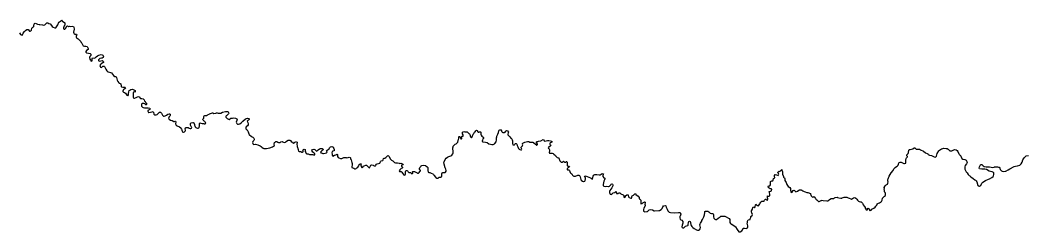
# Model space of a CAD drawing. Extents: x 496279 to 1293719, y 5653962 to 6239536.
# Drawn here: x 901077 to 1100137, y 5986309 to 6028187 of the extents above; entities that cross this region are included whole.
import ezdxf

# ---------------------------------------------------------------- set-up
doc = ezdxf.new("R2010")
doc.units = 0

# ---------------------------------------------------------------- blocks, each defined once
blk = doc.blocks.new('REGION0')
at = {"color": 7, "linetype": 'CONTINUOUS'}
blk.add_lwpolyline([(900935.373607, 6025695.095285), (901152.924511, 6025331.328032), (901252.468707, 6025265.171262), (901454.138057, 6025219.730349), (901558.868907, 6025279.588379), (901709.537524, 6025606.253052), (901937.445246, 6025955.763157), (902147.418192, 6026165.691175), (902368.951853, 6026311.002115), (902510.681942, 6026345.365244), (902636.695394, 6026315.141288), (902958.152561, 6026037.246861), (903084.751471, 6026020.120286), (903202.032542, 6026092.415829), (903294.287385, 6026191.995914), (903410.158411, 6026596.20508), (903476.323307, 6026695.76517), (903594.123869, 6026781.158093), (903697.807493, 6026841.046117), (903764.97014, 6026940.546219), (903807.271476, 6027067.110908), (903856.39215, 6027409.962344), (903936.649245, 6027534.007538), (904040.365853, 6027568.75059), (904268.60341, 6027536.387062), (904505.548611, 6027401.374062), (904858.793623, 6027312.761783), (904998.940504, 6027307.992736), (905507.067776, 6027279.218491), (905721.171904, 6027221.320069), (905937.980679, 6027226.489036), (906056.325469, 6027324.839367), (906347.676948, 6027659.762389), (906462.764617, 6027681.178106), (906563.908512, 6027651.923957), (906763.351476, 6027531.488042), (907002.597275, 6027472.619814), (907103.081501, 6027405.343268), (907429.700585, 6026910.772173), (907579.214779, 6026816.421041), (907930.348848, 6026651.66399), (908161.208593, 6026682.387845), (908562.551791, 6027281.408053), (908743.540488, 6027759.232497), (908836.389034, 6027871.749996), (909070.423441, 6028003.433661), (909305.439107, 6028187.35688), (909391.402347, 6028082.567836), (909476.293624, 6027952.803786), (909899.768749, 6027670.800182), (909945.61581, 6027541.606018), (909925.817466, 6027300.764182), (909883.03787, 6027187.256881), (909790.222307, 6027075.749181), (909707.846022, 6026874.629401), (909649.918755, 6026659.46243), (909645.169131, 6026545.425235), (909680.131639, 6026441.665985), (909806.153337, 6026386.407036), (909934.813715, 6026421.270064), (910052.168999, 6026518.740572), (910283.638939, 6026983.397649), (910425.987468, 6027029.738382), (910652.575851, 6026958.232682), (910831.371145, 6026991.076114), (911085.591452, 6026956.54302), (911354.514154, 6027011.781973), (911605.568045, 6026901.164094), (911678.544033, 6026796.954934), (911729.066506, 6026412.951728), (911632.886627, 6025804.38343), (911676.119746, 6025587.066889), (911761.505776, 6025469.260448), (911875.603939, 6025440.566186), (912231.025863, 6025427.978703), (912316.461368, 6025311.272042), (912287.139038, 6025184.127469), (912155.419441, 6025074.229446), (912125.635343, 6024935.09727), (912146.893207, 6024819.950297), (912244.293475, 6024676.538977), (912343.293443, 6024596.355012), (912557.496522, 6024513.351611), (912963.844966, 6024104.793315), (913073.680012, 6023973.919487), (913168.895124, 6023753.493568), (913267.400339, 6023661.182029), (913457.47599, 6023234.357386), (913567.912985, 6023116.570941), (913807.58757, 6023044.575339), (914085.803372, 6023010.142225), (914325.527432, 6022939.136424), (914424.477925, 6022858.932464), (914530.676541, 6022587.886668), (914539.53261, 6022485.327178), (914510.235018, 6022359.192402), (914173.143673, 6022179.53833), (914051.104733, 6021966.960841), (914060.439062, 6021851.25398), (914171.403794, 6021745.44514), (914600.642785, 6021629.678291), (914941.527232, 6021555.553115), (915040.461233, 6021450.194184), (915045.128398, 6021220.420135), (914872.039249, 6020983.887437), (914813.996539, 6020768.760458), (914855.110469, 6020474.289347), (914974.939515, 6020266.900821), (915073.939483, 6020161.54189), (915274.957409, 6020078.178561), (915316.722763, 6020191.705858), (915302.325466, 6020524.199366), (915318.388429, 6020624.819244), (915410.659763, 6020724.279354), (915867.728581, 6020696.474914), (916117.900164, 6020930.808052), (916391.654947, 6021125.169183), (916650.163109, 6021243.925434), (917087.392353, 6021370.340154), (917316.132908, 6021349.944233), (917427.114131, 6021270.120196), (917525.586363, 6021151.843849), (917557.275259, 6020947.034807), (917515.089365, 6020821.409929), (917383.122392, 6020710.492111), (917267.465757, 6020676.138981), (917165.736405, 6020666.370934), (916845.33471, 6020600.304146), (916741.08212, 6020527.348736), (916594.569424, 6020328.868428), (916590.834043, 6020213.651469), (916650.690845, 6020110.012195), (916788.883454, 6020054.173362), (917328.246098, 6020177.408717), (917527.186063, 6020042.905615), (917561.117836, 6019914.231348), (917544.84048, 6019813.621468), (917452.552654, 6019714.171356), (917090.303146, 6019534.497287), (916985.052806, 6019436.556874), (916861.917163, 6019198.024576), (916906.618049, 6018992.715633), (916966.549064, 6018888.956383), (917104.238674, 6018821.119949), (917207.848086, 6018856.042965), (917430.940217, 6019065.351108), (917546.67931, 6019099.814216), (917672.841188, 6019069.570264), (917771.865894, 6018990.316113), (917916.482039, 6018730.748022), (917997.283362, 6018498.78441), (918202.448962, 6018147.534653), (918412.858939, 6017975.409075), (918513.433869, 6017933.237509), (918944.363264, 6017855.433068), (919158.079836, 6017785.487056), (919559.637427, 6017211.631816), (919770.57514, 6017051.553829), (919998.771468, 6017018.080523), (920098.290926, 6016951.903757), (920145.193459, 6016847.724591), (920267.364334, 6016308.302465), (920399.20762, 6016049.284264), (920569.427204, 6015801.663783), (920668.476648, 6015722.36964), (920882.077778, 6015651.503812), (920981.613727, 6015584.197272), (921015.974286, 6015443.44542), (921023.271885, 6015302.763554), (921067.3131, 6015084.437215), (921139.728369, 6014967.120676), (921368.015401, 6014934.717156), (921774.438058, 6014921.009897), (921874.04822, 6014853.803337), (921883.38255, 6014739.066282), (921854.183909, 6014638.086476), (921529.345933, 6014419.750139), (921423.50189, 6014307.872513), (921380.747031, 6014169.250235), (921389.091856, 6014054.56317), (921487.951644, 6013949.214238), (921702.665967, 6013904.313217), (921889.129925, 6013757.372602), (922142.822496, 6013366.930683), (922343.947618, 6013284.48717), (922446.649983, 6013293.355397), (922513.33437, 6013405.882894), (922534.278891, 6013647.594556), (922584.479774, 6013989.496182), (922656.004488, 6014242.235639), (922761.320796, 6014341.105867), (922968.729274, 6014461.90171), (923302.365598, 6014527.418608), (923691.480164, 6014361.101868), (923789.952396, 6014268.770332), (923833.705005, 6014038.406401), (923729.44417, 6013965.540973), (923602.779293, 6013981.767728), (923498.056689, 6013921.819716), (923431.265106, 6013809.302217), (923415.144422, 6013707.692537), (923454.609176, 6013375.269016), (923441.226122, 6012954.693123), (923462.648904, 6012839.476164), (923574.116634, 6012746.744709), (923676.225296, 6012743.495358), (924023.343625, 6012871.639732), (924284.10291, 6013042.345594), (924490.4889, 6013112.181628), (924713.350147, 6012925.448971), (924773.314146, 6012821.729713), (924884.237648, 6012715.980861), (925023.444499, 6012686.216813), (925138.111629, 6012695.464964), (925429.933123, 6012647.394577), (925600.259904, 6012424.90907), (925693.949529, 6012167.410564), (925792.372286, 6012075.049035), (925962.641346, 6011827.518536), (926061.237266, 6011735.147009), (926078.842208, 6011504.803073), (926012.570115, 6011405.302971), (925911.953956, 6011446.574718), (925701.552225, 6011644.63511), (925589.548513, 6011699.364165), (925322.695527, 6011720.419954), (925207.005909, 6011686.056826), (925101.623634, 6011588.106414), (925058.761579, 6011448.51433), (925055.14164, 6011334.387153), (925101.417488, 6011193.035421), (925298.271247, 6010982.507522), (925398.351424, 6010928.248373), (925688.169171, 6010855.112999), (925853.391756, 6010849.324157), (926401.049749, 6010856.912639), (926730.422956, 6010795.284963), (926764.165074, 6010666.54071), (926696.895231, 6010541.045806), (926462.283613, 6010396.184776), (926357.033272, 6010297.244562), (926353.396841, 6010183.117385), (926388.177939, 6010079.488109), (926448.067725, 6009950.703864), (926548.576688, 6009909.432117), (927152.166447, 6010080.177971), (927355.996216, 6010086.846638), (927453.82527, 6009955.432918), (927517.887468, 6009583.817234), (927731.538073, 6009487.816432), (927958.645945, 6009454.37312), (928191.179603, 6009549.104176), (928626.067018, 6009981.407723), (928741.84734, 6010015.820841), (928855.863045, 6010012.141577), (929039.276029, 6009764.011199), (929217.774472, 6009400.683857), (929277.664258, 6009296.914609), (929427.318632, 6009202.563477), (929554.915292, 6009186.29673), (929773.282538, 6009255.522886), (930032.367911, 6009387.296534), (930254.536505, 6009570.629871), (930512.582898, 6009677.298539), (930626.672815, 6009647.54449), (930726.25824, 6009580.327932), (930756.322698, 6009337.436505), (930700.506375, 6009199.384113), (930502.341522, 6008988.956195), (930448.034193, 6008888.886207), (930432.358786, 6008774.229136), (930454.226844, 6008672.09956), (930540.190085, 6008567.270524), (930789.199, 6008405.562862), (931129.539219, 6008318.390295), (931455.152307, 6008141.555659), (931582.295444, 6008138.416287), (931699.114746, 6008197.774416), (931801.347097, 6008219.580055), (931845.470771, 6008002.253516), (931798.518762, 6007761.481666), (931807.754141, 6007645.824795), (931854.631937, 6007517.520454), (931939.473739, 6007386.67662), (932151.524644, 6007252.683416), (932616.344583, 6007071.169716), (932826.317529, 6006886.046737), (932861.222315, 6006783.257293), (932959.686301, 6006664.980946), (933065.274723, 6006406.992538), (933097.648025, 6006240.21589), (933157.908875, 6006123.369258), (933256.933581, 6006044.115107), (933359.124702, 6006039.855959), (933602.608881, 6006109.062119), (933695.77077, 6006207.532427), (933750.630572, 6006345.624811), (933753.788742, 6006447.764385), (933737.74227, 6006716.140715), (933780.612571, 6006854.812983), (933911.482844, 6006965.770793), (934292.986468, 6006953.013345), (934506.068108, 6006844.065132), (934719.751697, 6006773.029338), (934834.913578, 6006769.330078), (934950.759868, 6006828.698205), (935031.544699, 6006941.78559), (934983.652661, 6007045.004948), (934873.792876, 6007175.798792), (934754.969826, 6007434.347087), (934733.777929, 6007550.613836), (934791.622738, 6007764.801002), (934884.042498, 6007864.291106), (935218.058132, 6007967.8304), (935319.770992, 6007951.643638), (935443.797189, 6007845.314901), (935559.866117, 6007522.649428), (935569.65397, 6007420.97976), (935603.519776, 6007292.195515), (935710.666668, 6007072.259498), (935796.654646, 6006967.470453), (935934.270043, 6006898.634219), (936161.427391, 6006840.145916), (936276.069782, 6006849.464052), (936392.320119, 6006896.774591), (936497.199396, 6006982.727402), (936557.179886, 6007248.004352), (936552.257099, 6007490.905776), (936543.829815, 6007630.577845), (936573.655143, 6007744.645033), (936678.443715, 6007855.632838), (936818.219531, 6007838.886187), (937057.844641, 6007766.840595), (937337.157144, 6007732.327497), (937436.759061, 6007665.020957), (937538.381217, 6007648.814198), (937665.606813, 6007670.749811), (937788.239456, 6007896.27471), (937690.237239, 6008026.618644), (937578.777755, 6008119.450079), (937479.75305, 6008198.744222), (937269.78835, 6008384.867001), (937197.35659, 6008502.123552), (937214.153436, 6008615.830813), (937373.158632, 6008826.858611), (937403.470466, 6008953.913203), (937409.894002, 6009157.192551), (937478.136858, 6009282.797432), (937580.872207, 6009317.640464), (937938.405075, 6009357.132566), (938120.911013, 6009477.92841), (938431.673281, 6009620.599878), (938533.905631, 6009643.535291), (938740.745144, 6009751.313738), (939101.485657, 6009866.850633), (939202.151291, 6009825.638874), (939300.574048, 6009732.327535), (939401.693206, 6009704.123175), (939786.825015, 6009780.557889), (939890.129329, 6009828.378326), (940017.78371, 6009836.226757), (940232.003281, 6009778.288343), (940792.269216, 6009773.319337), (941103.649924, 6009954.063192), (941681.685719, 6010087.746458), (941873.006496, 6010106.952617), (942013.194607, 6010128.278352), (942114.932205, 6010112.031601), (942213.948665, 6010032.787448), (942321.112048, 6009811.761649), (942291.84744, 6009685.54689), (942223.621075, 6009560.071982), (941924.328819, 6009353.723248), (941805.885079, 6009230.217947), (941738.136975, 6009117.74044), (941746.259161, 6008976.968592), (941856.234388, 6008846.084766), (942005.87227, 6008751.703641), (942143.88347, 6008695.884803), (942268.412665, 6008602.563466), (942407.075289, 6008559.722033), (942745.988972, 6008803.573268), (943089.998605, 6008805.472888), (943307.871098, 6008836.546674), (943663.367235, 6008798.874208), (943788.93541, 6008756.692643), (943901.013334, 6008676.878604), (943972.793671, 6008546.554667), (943952.352148, 6008317.700433), (943814.670784, 6007991.465674), (943946.349152, 6007732.317499), (944057.363359, 6007626.49866), (944158.416549, 6007597.234513), (944260.08818, 6007607.112537), (944505.188551, 6007688.316298), (944831.61798, 6007945.644837), (945081.888513, 6008205.15294), (945670.116208, 6008657.242531), (946006.284015, 6008785.886805), (946323.247181, 6008762.761429), (946383.656457, 6008646.024775), (946352.866362, 6008506.862604), (946248.506575, 6008433.907194), (946145.820702, 6008399.054164), (946014.975167, 6008289.136145), (945972.75629, 6008188.526265), (946007.570372, 6008059.732022), (946131.002865, 6007940.345897), (946185.112293, 6007671.399681), (946140.774227, 6007468.590239), (946006.127344, 6007269.590035), (945784.074192, 6007111.321686), (945676.053238, 6006898.044337), (945696.197909, 6006756.852573), (945755.609434, 6006640.175906), (945993.288517, 6006491.935551), (946184.361919, 6006116.050721), (946284.178228, 6005666.750573), (946357.129479, 6005562.40144), (946852.690037, 6005150.943724), (947065.235696, 6005028.888133), (947287.181651, 6004818.160275), (947347.112666, 6004714.461012), (947340.755096, 6004510.15187), (947286.431276, 6004410.061886), (947075.254433, 6004200.17386), (947017.27769, 6003985.916707), (947060.931349, 6003754.462994), (947146.944065, 6003649.643956), (947260.003249, 6003620.939696), (947604.540618, 6003634.856913), (948046.486501, 6003531.437595), (948535.887392, 6003310.671743), (948761.016255, 6003176.108654), (948871.007973, 6003045.224828), (949106.468916, 6002845.99467), (949232.020599, 6002803.703128), (949473.286638, 6002770.73972), (949778.342761, 6002773.219224), (950458.610906, 6002928.768117), (950963.332631, 6003154.652944), (951340.375237, 6003396.884503), (951324.807027, 6003653.203244), (951373.985421, 6003972.119467), (951486.310722, 6004069.769938), (951618.252958, 6004154.602973), (951854.59621, 6004170.929708), (952023.191358, 6004050.663759), (952173.686811, 6003981.327625), (952269.841952, 6003977.368417), (952468.880868, 6004014.301031), (952638.564471, 6004116.660561), (952884.637855, 6004196.804534), (952977.577105, 6004116.730547), (953161.196236, 6004072.049482), (953332.405325, 6004014.870917), (953532.268829, 6004070.899712), (953669.900718, 6004174.449004), (953926.372149, 6004362.481402), (954063.146468, 6004421.089681), (954294.047442, 6004450.653769), (954422.171838, 6004445.464806), (954516.991148, 6004410.371824), (954699.010579, 6004155.182857), (954855.104981, 6004047.544383), (954946.601203, 6004101.91351), (954991.071204, 6003940.605769), (955135.728578, 6003872.519385), (955311.893439, 6003961.471596), (955423.707495, 6004046.174657), (955586.514039, 6004128.698154), (955754.62268, 6004192.995296), (955795.093432, 6004076.978497), (955844.68412, 6004017.830325), (955824.803317, 6003827.118464), (955801.986983, 6003732.77733), (955838.64814, 6003164.540967), (955913.660859, 6002964.890893), (955986.307013, 6002853.653139), (956014.268773, 6002751.203626), (956051.152569, 6002698.514163), (956071.033372, 6002545.26481), (956132.052842, 6002301.013656), (956243.281442, 6002201.23361), (956447.391571, 6002187.816293), (956493.824089, 6002218.020253), (956608.120154, 6002194.255006), (956750.617109, 6002075.018851), (956935.901907, 6002068.360182), (957034.341155, 6002146.624531), (957053.521059, 6002318.330193), (956963.467865, 6002468.46017), (957109.386858, 6002627.868291), (957226.610208, 6002674.199026), (957434.125883, 6002597.444375), (957448.069657, 6002450.513759), (957466.21058, 6002233.08724), (957553.402456, 6002012.851283), (957648.716518, 6001818.450159), (957761.742718, 6001763.661116), (958030.154175, 6001753.523144), (958260.791282, 6001605.722701), (958427.242502, 6001605.812683), (958708.888588, 6001627.358374), (958975.997197, 6001585.296786), (959107.914695, 6001523.709102), (959267.332185, 6001524.139016), (959358.234704, 6001539.415961), (959370.784925, 6001723.38917), (959117.892203, 6001962.481356), (958962.325537, 6002082.217411), (958731.58948, 6002421.689523), (958912.050441, 6002612.901284), (959150.141818, 6002674.249016), (959364.864387, 6002602.303404), (959599.038974, 6002345.924675), (959769.423476, 6002294.784902), (960003.235244, 6002565.910682), (960264.159447, 6002715.670732), (960484.843783, 6002789.825903), (960767.050588, 6002824.309007), (961004.671951, 6002675.168832), (960939.677969, 6002487.286405), (960736.714017, 6002354.193021), (960519.344522, 6002165.63073), (960463.54469, 6002052.523349), (960510.900746, 6001936.226606), (960688.788995, 6001922.979256), (960909.019808, 6001813.611127), (961036.501026, 6001815.360777), (961377.542144, 6001866.440562), (961642.77894, 6001951.793493), (961768.470803, 6002081.037647), (961681.740696, 6002313.341191), (961788.112476, 6002436.35659), (962170.457179, 6002734.466973), (962268.055349, 6002960.161839), (962465.840892, 6003112.541366), (962697.830321, 6003167.100455), (962894.519163, 6003121.96948), (963005.187043, 6003009.102052), (963106.545331, 6002814.321004), (963186.761197, 6002570.309802), (963175.835414, 6002449.393983), (963139.96586, 6002335.586742), (962919.57013, 6002267.380382), (962750.95849, 6002191.095637), (962677.083702, 6001933.30719), (962749.804068, 6001650.493747), (962807.698352, 6001475.608721), (962891.097125, 6001307.712297), (963241.884868, 6001472.799283), (963482.425269, 6001566.200605), (963728.976913, 6001684.446957), (963849.053336, 6001628.308184), (963829.832203, 6001451.583526), (963839.521105, 6001202.513335), (963941.341162, 6001020.709692), (964098.218922, 6000932.097413), (964401.279544, 6000838.296172), (964580.239755, 6000824.898851), (964681.2847, 6000795.704689), (964850.490043, 6000885.05682), (965079.090418, 6001004.003033), (965194.310021, 6001025.278779), (965322.170549, 6001014.02103), (965512.683231, 6000988.196194), (965684.692171, 6000975.038826), (965911.420733, 6001049.953844), (966156.68602, 6001111.071622), (966314.611007, 6001047.42435), (966380.957312, 6000956.352562), (966401.58849, 6000822.169397), (966483.841087, 6000627.228381), (966500.761621, 6000576.318562), (966666.487204, 6000022.889237), (966704.195588, 5999842.795253), (966736.222564, 5999670.019805), (966729.724815, 5999510.771651), (966674.832029, 5999226.128574), (966639.795309, 5999132.327333), (966685.92273, 5999010.041788), (966863.885191, 5998971.699455), (967034.591283, 5998926.508493), (967227.907562, 5998798.124167), (967400.163878, 5998792.045383), (967537.820505, 5998869.669859), (967642.353454, 5998948.62407), (967841.161486, 5999125.9886), (968017.425296, 5999387.536296), (968134.764089, 5999631.397528), (968287.848747, 5999790.615688), (968491.093059, 5999758.122186), (968443.877182, 5999511.391527), (968595.147748, 5999119.93981), (968630.093763, 5999017.28034), (968730.676939, 5998975.018792), (968862.610929, 5999110.961606), (968970.236082, 5999286.066588), (969088.069627, 5999371.519499), (969449.38735, 5999525.108784), (969551.091965, 5999508.852035), (969650.149654, 5999429.587886), (969795.474944, 5999207.942211), (969993.89542, 5999035.236749), (970133.1435, 5999005.482699), (970251.496535, 5999128.988001), (970404.003982, 5999493.795046), (970520.270811, 5999541.235559), (970849.775951, 5999479.517901), (970949.790162, 5999450.293746), (971087.925049, 5999369.339935), (971214.169386, 5999340.045793), (971329.916725, 5999374.468909), (971435.25777, 5999472.379329), (971568.807952, 5999672.579293), (971674.132505, 5999770.489712), (972213.849721, 5999893.755062), (972293.711015, 6000005.732668), (972340.291959, 6000258.612097), (972458.174979, 6000344.025016), (972778.312807, 6000423.099203), (972859.806783, 6000548.234178), (972931.752037, 6000813.00123), (973074.743745, 6000897.384355), (973176.918374, 6000894.204991), (973398.031496, 6001027.498335), (973739.724039, 6001360.541732), (973855.512607, 6001394.824876), (973967.038058, 6001302.023435), (974316.605411, 6000703.883052), (974526.57011, 6000492.565311), (974738.719966, 6000358.432135), (975072.183126, 6000053.853045), (975312.525627, 5999995.804654), (975668.112468, 5999984.166981), (976008.493917, 5999870.869638), (976110.124319, 5999854.652881), (976326.553784, 5999872.729267), (976555.451011, 5999852.363339), (976754.019912, 5999680.587691), (976813.439683, 5999563.841038), (976698.129375, 5999541.495507), (976596.490728, 5999557.73226), (976503.650428, 5999446.154573), (976499.354327, 5999318.970008), (976670.794302, 5999096.204557), (976679.642125, 5998994.574881), (976638.371524, 5998893.005193), (976394.252412, 5998837.796233), (976156.927902, 5998602.873214), (976035.796007, 5998390.135757), (976082.121329, 5998273.889004), (976182.819947, 5998232.647252), (976412.723171, 5998238.176146), (976524.27336, 5998145.324715), (976655.992957, 5997911.251525), (976852.401439, 5997687.456279), (976900.40892, 5997584.136941), (977025.474097, 5997503.793009), (977192.832363, 5997575.098749), (977288.303097, 5997749.773817), (977258.271622, 5997993.705036), (977278.729637, 5998222.609259), (977321.5752, 5998361.291525), (977426.512197, 5998472.309324), (977541.665833, 5998468.58007), (977692.276729, 5998400.213742), (977764.659014, 5998282.857211), (977786.527073, 5998179.627855), (977922.592246, 5998073.729032), (978036.286362, 5998031.867404), (978151.97598, 5998066.200538), (978253.680595, 5998050.063765), (978524.565814, 5997786.056561), (978640.436841, 5997820.369699), (978708.737418, 5997945.964583), (978677.073261, 5998150.993581), (978756.406818, 5998250.023777), (979063.046149, 5998265.440694), (979300.115037, 5998104.182942), (979563.941788, 5998007.062364), (979663.469492, 5997939.77582), (979867.323999, 5997920.359703), (979972.211521, 5998031.347508), (980107.419123, 5998269.55987), (980225.772158, 5998367.000384), (980241.934072, 5998468.600066), (980058.034582, 5998678.868016), (980037.23024, 5998832.187355), (980121.362897, 5999046.354526), (980294.155195, 5999270.029795), (980399.479748, 5999368.960011), (980502.726341, 5999416.880428), (980836.428632, 5999482.427319), (981203.419517, 5999406.112581), (981564.654782, 5999164.450909), (981662.162247, 5999047.124372), (981709.056534, 5998917.760242), (981702.905112, 5998357.312321), (981724.723696, 5998254.072967), (981785.157709, 5998137.226334), (981896.749127, 5998044.404897), (982112.609627, 5998024.378901), (982376.914638, 5997939.285918), (982689.6889, 5997763.950982), (982812.560674, 5997631.39749), (982884.505928, 5997502.103347), (983278.914346, 5997093.635032), (983490.536466, 5996946.464464), (983732.635338, 5996951.573442), (983954.721473, 5997109.841791), (984273.91927, 5997137.846191), (984376.629881, 5997172.719217), (984449.210068, 5997424.598846), (984459.888475, 5997756.21253), (984518.978411, 5997996.48448), (984648.908654, 5998081.417495), (985094.194116, 5998054.072963), (985210.914468, 5998114.430893), (985333.110081, 5998327.138355), (985336.812478, 5998467.410304), (985256.118352, 5998699.383913), (985124.893507, 5998971.699455), (984905.775887, 5999666.89043), (984867.457308, 6000025.508714), (984897.257898, 6000164.79086), (985090.92875, 6000630.327761), (985315.711286, 6000877.788274), (985590.158723, 6001085.27678), (985836.908268, 6001230.567725), (986211.336932, 6001358.632114), (986458.053494, 6001502.913261), (986617.784326, 6001727.108426), (986675.728086, 6001942.365379), (986680.53543, 6002082.587337), (986657.99121, 6002925.198831), (986678.490454, 6003154.133048), (986720.783543, 6003279.797918), (986932.661286, 6003527.828316), (987076.691974, 6003638.256233), (987296.164166, 6003732.557374), (987612.83048, 6004040.605771), (987760.283206, 6004648.404222), (987815.118271, 6004761.551595), (987800.605532, 6005093.145283), (987879.930843, 6005192.235467), (987994.061991, 6005163.481217), (988135.742604, 6004827.598387), (988233.299544, 6004709.192066), (988334.360981, 6004679.947914), (988440.303975, 6004792.035499), (988418.922422, 6004907.202468), (988358.059624, 6005011.081694), (988349.681815, 6005125.748763), (988404.038619, 6005226.888537), (988645.486067, 6005218.900134), (988701.277653, 6005357.062504), (988692.462813, 6005484.89694), (988572.163752, 6005705.522819), (988537.761964, 6005821.299666), (988529.47486, 6005935.966734), (988558.302437, 6006050.103909), (988675.550525, 6006122.569418), (988790.275375, 6006131.887554), (989031.813528, 6006098.934144), (989375.955095, 6006125.85876), (989476.488796, 6006083.597211), (989822.708324, 6005766.450634), (989935.759261, 6005711.571609), (990008.182776, 6005594.20508), (990120.557552, 6005132.127487), (990179.969077, 6005015.380834), (990305.553744, 6004946.964516), (990408.858058, 6004994.894931), (990489.304809, 6005119.969918), (990686.166814, 6005661.701582), (990765.887927, 6005773.789167), (990926.715461, 6006023.94914), (991031.47105, 6006108.882155), (991191.259603, 6006308.062322), (991322.096892, 6006392.885359), (991422.251283, 6006364.770982), (991508.214523, 6006259.901954), (991517.499378, 6006144.175097), (991629.04132, 6006051.233683), (991756.802898, 6006060.011928), (991860.214409, 6006107.912349), (992076.981955, 6006113.021327), (992161.947444, 6006008.202289), (992184.846237, 6005905.972733), (992176.94669, 6005663.521218), (992220.113842, 6005445.054908), (992367.096553, 6005262.431429), (992578.776394, 6005114.271058), (992689.172161, 6004996.424625), (992698.984751, 6004893.705167), (992669.835585, 6004792.495407), (992563.892591, 6004681.56759), (992479.792918, 6004442.165466), (992461.033554, 6004277.428411), (992457.735204, 6004175.218851), (992570.39034, 6004107.382417), (993104.269477, 6004064.331026), (993405.722153, 6003952.653359), (993779.961162, 6003710.511783), (994070.314891, 6003624.289026), (994324.362035, 6003603.843115), (994592.963147, 6003619.879908), (994849.59125, 6003688.52618), (994967.358828, 6003774.019083), (995182.435969, 6004123.339225), (995298.389455, 6004527.858329), (995284.998155, 6004885.626782), (995317.552867, 6005113.991114), (995360.810724, 6005265.650785), (995444.432136, 6005492.025514), (995538.377383, 6005604.493023), (995663.665198, 6005944.515025), (995752.605199, 6006324.029129), (995820.848056, 6006449.654007), (995950.291792, 6006521.549629), (996066.055622, 6006530.837772), (996307.321661, 6006127.628406), (996418.278147, 6006021.739582), (996530.850824, 6005953.973134), (996874.55536, 6005942.865355), (996992.413642, 6006053.293271), (997126.062775, 6006253.543225), (997243.500518, 6006325.898756), (997446.258323, 6006281.417651), (997615.661566, 6006033.677194), (997599.920192, 6005919.020123), (997499.650359, 6005603.113299), (997521.477189, 6005500.813757), (997694.030356, 6005304.143087), (997929.705692, 6005129.857941), (998125.594684, 6004869.020104), (998237.153119, 6004776.088688), (998368.955175, 6004541.945512), (998436.563099, 6004284.367023), (998419.766253, 6003775.408805), (998514.981364, 6003554.692944), (998678.18371, 6003498.834115), (998807.00076, 6003532.737335), (998912.976737, 6003669.789927), (999031.288543, 6003767.240438), (999132.556126, 6003764.161054), (999256.60706, 6003658.692146), (999362.789185, 6003387.426394), (999494.63247, 6003153.253224), (999648.310831, 6002790.795709), (999734.340039, 6002685.926681), (999883.40071, 6002579.477968), (1000098.774703, 6002546.454572), (1000213.507799, 6002555.842695), (1000306.44705, 6002667.320402), (1000162.045297, 6002914.041062), (1000168.427604, 6003092.425389), (1000391.684653, 6003301.883501), (1000433.029467, 6003402.603359), (1000450.288082, 6003530.327816), (1000416.45526, 6003658.07227), (1000420.635918, 6003785.326822), (1000500.076672, 6003885.426803), (1000875.527824, 6004064.580976), (1001376.778036, 6004200.513792), (1001517.55985, 6004208.742147), (1001631.76521, 6004179.917911), (1001857.116711, 6004070.399812), (1001958.161656, 6004041.095673), (1002327.428403, 6004042.015489), (1002441.147256, 6004025.238844), (1002567.234921, 6003969.869916), (1002963.432694, 6003625.528778), (1003161.605793, 6003465.820717), (1003276.371873, 6003450.093862), (1003343.072751, 6003562.731336), (1003347.245163, 6003663.891106), (1003192.041315, 6003988.30623), (1003208.895883, 6004102.01349), (1003313.750421, 6004187.936307), (1003442.006751, 6004209.771941), (1003557.836549, 6004269.210054), (1004031.941343, 6004329.997898), (1004510.729793, 6004557.112479), (1004611.395427, 6004514.880925), (1004718.666007, 6004294.73495), (1004831.972567, 6004265.920712), (1005332.604339, 6004363.801138), (1005587.690463, 6004368.270244), (1005966.811029, 6004292.555385), (1006208.654279, 6004271.469602), (1006230.085307, 6004156.222649), (1006188.286969, 6004042.605371), (1006058.356727, 6003957.60237), (1005851.86354, 6003887.836322), (1005797.449015, 6003787.776332), (1005794.266108, 6003685.536778), (1005867.242096, 6003581.237635), (1005967.940714, 6003539.985885), (1006001.724061, 6003411.101659), (1005972.517174, 6003310.021873), (1005854.535204, 6003199.483979), (1005713.176179, 6003178.208234), (1005609.352375, 6003118.230228), (1005513.329168, 6002904.55296), (1005572.715955, 6002787.666335), (1005672.359101, 6002720.389789), (1005740.568974, 6002475.728716), (1005749.804353, 6002360.961667), (1005712.664935, 6002017.390375), (1005734.994763, 6001902.093432), (1005847.600423, 6001860.261798), (1006166.789975, 6001862.211408), (1006282.017824, 6001884.526945), (1006483.324355, 6001801.003648), (1006606.319817, 6001694.594928), (1006917.03261, 6001442.015439), (1006988.878913, 6001312.7013), (1007247.469534, 6001036.146605), (1007601.522643, 6000960.351763), (1007585.270024, 6000859.651901), (1007759.760972, 6000368.820058), (1008083.485755, 6000115.660685), (1008184.060684, 6000074.488918), (1008286.293035, 6000096.314554), (1008508.643038, 6000280.787663), (1008609.819917, 6000251.503519), (1008794.906813, 6000067.33035), (1008897.567949, 6000076.178581), (1009106.27103, 6000222.099399), (1009206.903681, 6000206.882442), (1009251.579828, 6000000.32375), (1009233.678035, 5999465.240756), (1009382.194478, 5999320.739654), (1009533.465044, 5999290.425716), (1009636.208639, 5999299.273947), (1009721.09167, 5999169.269945), (1009511.82787, 5999035.436709), (1009409.199717, 5999000.513693), (1009316.81294, 5998902.013391), (1009248.380429, 5998776.368518), (1009219.033362, 5998650.113766), (1009332.191496, 5998595.384711), (1009560.156939, 5998549.793828), (1009696.66739, 5998455.912603), (1009823.686839, 5998056.392499), (1009933.662066, 5997925.368702), (1010145.960347, 5997790.16574), (1010303.209172, 5997542.925183), (1010438.779593, 5997397.804204), (1010576.510433, 5997330.01776), (1010857.043325, 5997346.514461), (1011372.962948, 5997520.909586), (1011576.908159, 5997526.48847), (1011689.555049, 5997458.702026), (1011775.402847, 5997353.823), (1011822.396085, 5997225.448672), (1011955.542219, 5996633.916967), (1012039.460482, 5996504.04294), (1012301.720517, 5996341.785388), (1012439.847159, 5996285.876569), (1012567.625229, 5996269.56983), (1012722.029226, 5996315.37067), (1012790.931753, 5996479.08793), (1012865.721833, 5996808.202114), (1012882.526925, 5996921.809394), (1012859.702345, 5997025.128732), (1012799.697117, 5997128.977965), (1012700.647674, 5997209.351891), (1012729.953512, 5997335.476669), (1012834.346281, 5997383.42708), (1013225.365645, 5997281.027557), (1013826.588838, 5996967.280301), (1013977.785191, 5996911.801396), (1014252.537725, 5996762.001353), (1014336.084924, 5996963.311095), (1014387.423738, 5997357.57225), (1014443.355504, 5997495.73462), (1014560.875706, 5997594.164936), (1014690.121541, 5997641.065557), (1015136.742835, 5997664.830804), (1015580.502811, 5997598.334102), (1015746.855081, 5997618.630043), (1015979.042412, 5997700.363698), (1016083.896951, 5997786.256521), (1016187.234249, 5997834.226928), (1016301.967345, 5997817.420289), (1016401.998047, 5997763.131146), (1016385.852625, 5997661.421486), (1016289.260452, 5997460.791608), (1016295.279941, 5997243.725017), (1016503.249139, 5996981.307496), (1016665.470225, 5996899.383879), (1016675.299308, 5996797.574239), (1016617.314319, 5996582.287292), (1016507.091716, 5996344.004944), (1016407.844372, 5996027.928154), (1016370.498807, 5995685.336665), (1016375.701954, 5995468.44004), (1016486.592472, 5995336.376451), (1016764.148604, 5995276.718381), (1017098.931104, 5995367.280271), (1017337.797593, 5995270.209683), (1017439.502208, 5995253.932938), (1017594.532892, 5995338.845957), (1017859.637754, 5995635.946542), (1017964.500538, 5995721.939345), (1018106.972756, 5995793.305074), (1018232.672865, 5995751.083517), (1018293.098632, 5995634.126906), (1018259.051417, 5995392.78517), (1018043.380573, 5995030.337653), (1017682.153553, 5994519.429824), (1017625.77651, 5994368.260056), (1017627.648324, 5994024.018897), (1017772.42114, 5993789.255845), (1017885.653487, 5993734.386818), (1017986.253155, 5993718.170061), (1018315.601624, 5994013.670967), (1018584.730472, 5994068.839934), (1018701.582758, 5994128.238055), (1018794.027256, 5994227.748155), (1018897.207882, 5994274.698766), (1018957.204864, 5994170.809542), (1018966.596915, 5994056.082485), (1019025.414737, 5993926.178463), (1019189.730275, 5993870.259646), (1019305.469368, 5993904.632772), (1019423.962583, 5994028.138073), (1019654.492493, 5994045.75455), (1019851.519416, 5993861.011496), (1020341.068732, 5993615.050683), (1020425.613682, 5993472.109269), (1020430.602436, 5993255.08267), (1020465.581436, 5993152.333218), (1020579.25906, 5993135.526579), (1020683.577617, 5993183.486988), (1020750.929919, 5993308.132061), (1020793.866187, 5993446.814327), (1021029.739423, 5993643.804933), (1021182.997245, 5993663.650964), (1021283.126897, 5993609.291835), (1021360.110381, 5993236.786329), (1021496.752765, 5993117.82012), (1021823.693439, 5992991.935294), (1021937.973012, 5992988.236034), (1022022.014963, 5993202.513183), (1022038.226352, 5993304.222843), (1022092.550173, 5993404.322825), (1022224.005902, 5993527.348222), (1022366.469874, 5993599.673758), (1022589.916578, 5993809.281841), (1022692.676665, 5993844.164865), (1022794.455492, 5993827.928112), (1022841.720844, 5993711.601375), (1023301.65098, 5993351.383411), (1023459.031738, 5993130.127658), (1023476.578959, 5992874.548769), (1023587.0242, 5992755.542568), (1023700.240056, 5992700.703535), (1023798.794746, 5992608.391996), (1023830.491888, 5992403.353), (1023824.95066, 5991880.797501), (1024056.494813, 5991923.428975), (1024174.526259, 5992034.976668), (1024435.43397, 5992204.8327), (1024538.185811, 5992239.695728), (1024650.329702, 5992159.811703), (1024671.579321, 5992043.474968), (1024625.517866, 5991802.533152), (1024655.6318, 5991559.441766), (1024638.933904, 5991445.714509), (1024381.390509, 5990968.719899), (1024347.945243, 5990740.285581), (1024363.266077, 5990433.536925), (1024473.826761, 5990315.620506), (1024626.721764, 5990298.293971), (1025022.05372, 5990323.139003), (1025150.961474, 5990356.862259), (1025479.757469, 5990665.420553), (1025698.875089, 5990746.784282), (1026091.032383, 5990670.309575), (1026416.480553, 5990481.31737), (1026530.232391, 5990464.540725), (1027360.11368, 5990513.57092), (1027515.020677, 5990547.354164), (1027826.088042, 5990715.100618), (1027919.002554, 5990826.668306), (1028024.450796, 5990925.65851), (1028162.321816, 5991252.163216), (1028284.072151, 5991452.853081), (1028386.840484, 5991487.776097), (1028629.895877, 5991517.900073), (1028729.992546, 5991438.465959), (1028811.164934, 5991218.349978), (1029039.410737, 5990790.515536), (1029167.469166, 5990440.995434), (1029252.978883, 5990324.088813), (1029390.025315, 5990216.980232), (1029640.955519, 5990119.359755), (1030466.689134, 5990041.115402), (1031248.637156, 5990168.399948), (1031465.165571, 5990161.461335), (1031565.839452, 5990120.209585), (1031664.93837, 5990039.805664), (1031721.018562, 5989795.634494), (1031555.977386, 5989444.164781), (1031526.218025, 5989330.00761), (1031493.053119, 5989088.495908), (1031611.942135, 5988829.687665), (1031697.336411, 5988711.75125), (1031897.125701, 5988591.075382), (1032080.085162, 5988354.782636), (1032114.899243, 5988251.963198), (1032093.798051, 5988009.9316), (1031966.852815, 5987631.84721), (1031929.515496, 5987288.105951), (1032002.037961, 5987171.729225), (1032101.623386, 5987104.432683), (1032294.156307, 5987123.568856), (1032397.510096, 5987171.449281), (1032647.467287, 5987418.019971), (1033123.287222, 5987542.944989), (1033178.237729, 5987656.012377), (1033194.968608, 5987769.729636), (1033207.626025, 5988151.563276), (1033236.989584, 5988252.80303), (1033329.401098, 5988352.31313), (1033433.241394, 5988412.201154), (1033570.378531, 5988331.327327), (1033641.763066, 5988188.915807), (1033701.430213, 5987689.575665), (1033735.782525, 5987573.848808), (1033870.182032, 5987377.608053), (1033969.206738, 5987298.16394), (1034093.876112, 5987204.772617), (1034341.590425, 5987004.812605), (1034817.154738, 5986734.226717), (1035043.421531, 5986649.643632), (1035299.11785, 5986667.190123), (1035389.871944, 5986727.628036), (1035562.697225, 5986926.338298), (1035595.796165, 5987167.75002), (1035498.04957, 5987668.559868), (1035532.088539, 5987909.02178), (1035625.530788, 5988033.646858), (1035842.248858, 5988422.149164), (1035871.076435, 5988536.346327), (1036019.832009, 5988786.166368), (1036239.708249, 5989250.743461), (1036394.98631, 5989705.012616), (1036434.451065, 5990124.908645), (1036441.418829, 5990341.385354), (1036572.379806, 5990426.348363), (1036812.870732, 5990393.274977), (1037054.887145, 5990398.343963), (1037281.244643, 5990288.735883), (1037489.659118, 5990039.255774), (1037753.114805, 5989928.008021), (1037984.205434, 5989958.601903), (1038083.32909, 5989879.217778), (1038179.764591, 5989735.766466), (1038201.863535, 5989250.063597), (1038244.948228, 5989006.392327), (1038416.017138, 5988796.554291), (1038542.121295, 5988741.255349), (1038746.660209, 5988759.861628), (1039111.391725, 5988990.715462), (1039477.879612, 5989284.696671), (1039646.944775, 5989394.124788), (1039750.323302, 5989415.960421), (1040398.663421, 5989394.234766), (1040550.568919, 5989351.813249), (1041276.486225, 5988944.454713), (1041383.748559, 5988724.218756), (1041426.305516, 5988467.510093), (1041415.750797, 5988161.911207), (1041510.091846, 5987942.12516), (1041659.630778, 5987847.634057), (1041811.536276, 5987804.292724), (1042073.771573, 5987642.895), (1042210.966431, 5987560.981382), (1042448.167254, 5987400.57346), (1042534.146986, 5987295.624448), (1042836.976723, 5986753.222918), (1043164.816197, 5986309.091736), (1043445.876825, 5986308.52185), (1043793.753773, 5986515.94037), (1043977.587297, 5986764.350693), (1044047.21546, 5987017.330102), (1044302.482994, 5987024.93858), (1044612.997885, 5986983.906786), (1044866.871866, 5987080.827403), (1044954.030758, 5987321.209331), (1044976.822355, 5987531.03737), (1044902.955812, 5987733.75683), (1044821.676228, 5987904.792626), (1044911.65521, 5988189.065777), (1044928.212925, 5988419.259742), (1044998.03899, 5988676.338331), (1045422.289227, 5988742.085183), (1045455.511855, 5988914.340736), (1045563.219466, 5989165.830442), (1045577.410616, 5989337.936025), (1045599.377625, 5989408.291955), (1045821.727628, 5989519.529709), (1045869.067193, 5989716.340351), (1045782.37007, 5990047.1242), (1045707.843857, 5990236.826264), (1045667.505039, 5990476.378358), (1045893.145146, 5990786.29638), (1045945.069417, 5991098.263992), (1046016.610623, 5991248.953857), (1046121.176556, 5991180.397567), (1046256.615043, 5991058.37197), (1046400.117995, 5991276.278393), (1046468.253655, 5991638.765902), (1046556.410298, 5991756.612335), (1046698.396009, 5991646.334389), (1046889.840475, 5991516.000453), (1047055.260961, 5991488.126027), (1047308.087715, 5991848.973865), (1047384.18889, 5991992.445173), (1047557.871742, 5992163.940877), (1047703.485638, 5992407.792112), (1048175.611422, 5992391.345401), (1048196.992974, 5992447.664138), (1048247.952478, 5992587.146244), (1048449.259009, 5992795.594559), (1048651.563291, 5992760.141649), (1048800.574487, 5992528.128047), (1048921.896037, 5992817.220234), (1048842.529496, 5993155.732538), (1048860.835337, 5993429.99769), (1048966.06094, 5993354.452798), (1049172.859224, 5993403.153059), (1049306.07957, 5993518.030085), (1049292.111059, 5993788.635969), (1049206.82398, 5994273.988908), (1049295.854686, 5994269.27985), (1049496.740678, 5994343.325042), (1049621.822346, 5994433.517005), (1049713.005225, 5994743.914932), (1049562.823115, 5994802.323251), (1049379.080296, 5994823.908934), (1049198.462664, 5994922.719174), (1048985.240844, 5995157.292264), (1048979.295569, 5995305.142697), (1049035.598399, 5995405.232681), (1049213.923678, 5995396.814364), (1049342.295451, 5995416.650397), (1049454.84339, 5995641.815369), (1049458.166478, 5995988.965945), (1049437.403366, 5996239.795784), (1049526.087745, 5996370.649616), (1049728.837304, 5996322.109323), (1050006.088339, 5996520.419665), (1050053.840197, 5996877.82819), (1050276.602494, 5996996.124533), (1050266.319888, 5997329.747814), (1050247.544032, 5997485.18673), (1050344.614466, 5997646.744421), (1050647.716316, 5997575.028763), (1050963.211716, 5997482.787209), (1051089.480791, 5997746.564459), (1051044.384104, 5997870.889596), (1050916.19374, 5997998.654046), (1050962.378883, 5998169.309918), (1051135.022755, 5998315.840615), (1051297.08717, 5998230.787624), (1051673.676253, 5998648.914006), (1051717.940107, 5998505.58267), (1051830.916832, 5998179.747831), (1051817.311139, 5997749.683835), (1051978.889048, 5997382.637237), (1051988.371803, 5997298.923979), (1052044.897272, 5997136.066547), (1052235.723297, 5996991.605436), (1052292.982649, 5996847.7742), (1052302.259258, 5996487.986151), (1052381.955633, 5996278.91796), (1052514.046295, 5996098.893962), (1052691.464529, 5995653.962939), (1052778.771846, 5995482.667195), (1052922.423224, 5995264.980728), (1053262.994328, 5995055.142692), (1053428.497273, 5994906.782361), (1053413.522765, 5994567.140283), (1053524.627676, 5994073.718958), (1053714.21682, 5994167.360232), (1053952.835933, 5994502.753159), (1054114.051023, 5994540.295652), (1054250.083213, 5994456.372435), (1054483.647605, 5994253.023101), (1054762.589044, 5994347.894128), (1055026.555974, 5994540.765558), (1055203.034178, 5994635.866539), (1055489.116544, 5994609.001912), (1055652.788905, 5994562.121287), (1055826.051217, 5994432.517205), (1056105.141082, 5994264.380829), (1056301.599039, 5994230.247655), (1056646.705374, 5994104.5128), (1056851.78027, 5994113.221058), (1057383.383545, 5993882.417215), (1057347.604696, 5993794.554786), (1057481.542434, 5993512.011289), (1057396.791337, 5993477.358219), (1057660.040877, 5993240.665553), (1057796.551327, 5993143.704943), (1058045.387079, 5993286.026482), (1058167.599183, 5993183.606964), (1058323.149357, 5992939.265827), (1058405.484413, 5992794.324813), (1058547.074322, 5992672.029269), (1058627.26545, 5992622.509172), (1058737.809642, 5992527.628147), (1058907.468508, 5992332.917085), (1059098.789285, 5992324.018865), (1059233.337218, 5992349.54376), (1059319.630293, 5992422.349201), (1059526.8821, 5992481.037464), (1059523.880602, 5992554.422788), (1059827.361762, 5992488.685935), (1060573.431985, 5992471.989274), (1060788.847208, 5992435.956479), (1061007.115502, 5992592.545165), (1061121.131208, 5992728.368003), (1061430.359743, 5992925.418596), (1061622.298961, 5992928.597961), (1061747.941349, 5992884.256828), (1061978.875307, 5992911.811318), (1062081.18187, 5993054.182846), (1062205.645098, 5993125.398604), (1062597.40659, 5993183.427), (1062716.114198, 5993114.310821), (1062943.12312, 5993070.789525), (1063381.234672, 5993005.622557), (1063533.750365, 5993004.272827), (1063638.596657, 5993063.231036), (1064019.498333, 5993147.904103), (1064397.604657, 5993187.546176), (1064530.289022, 5993142.825119), (1064792.549056, 5993027.678146), (1065031.102202, 5992945.534574), (1065319.097611, 5992822.249228), (1065470.285718, 5992763.810915), (1065857.883043, 5993008.761929), (1066103.742034, 5993079.997683), (1066323.222473, 5992998.593963), (1066529.624954, 5992771.309415), (1066666.547698, 5992558.771919), (1066862.758279, 5992375.988472), (1066974.588828, 5992313.171034), (1067239.454559, 5992236.046458), (1067353.420789, 5992224.298807), (1067514.190602, 5992107.17223), (1067628.297011, 5991953.912879), (1067700.019627, 5991841.565346), (1067791.689012, 5991631.957264), (1067973.667214, 5991417.580135), (1068046.074237, 5991324.278794), (1068150.838071, 5991114.140817), (1068138.312588, 5990980.147613), (1068264.433237, 5990800.313577), (1068373.798269, 5990679.257786), (1068531.789222, 5990639.635709), (1068604.278704, 5990693.944849), (1068654.430112, 5990814.320776), (1068646.91812, 5990923.05903), (1068706.873873, 5990990.795484), (1068864.370074, 5990938.136015), (1069021.825045, 5990616.420352), (1069081.112882, 5990523.618911), (1069184.887211, 5990557.472141), (1069347.454624, 5990627.108215), (1069509.180959, 5990799.143811), (1069848.754312, 5990974.848673), (1070134.350171, 5991204.962655), (1070289.455068, 5991390.365578), (1070438.556969, 5991569.899674), (1070504.763094, 5991764.880682), (1070553.570425, 5991853.203019), (1070826.096573, 5991961.511359), (1071029.233689, 5992067.540156), (1071218.56721, 5992155.042657), (1071345.108399, 5992277.348198), (1071424.887233, 5992337.29621), (1071524.86846, 5992570.149643), (1071608.65479, 5992996.334415), (1071691.674253, 5993133.417001), (1071957.521243, 5993371.479393), (1072174.148609, 5993488.995892), (1072212.351745, 5993635.036686), (1072181.141111, 5993925.458607), (1072099.869773, 5994096.504401), (1072003.986746, 5994229.897725), (1072009.470252, 5994485.656578), (1071947.890062, 5994816.560404), (1071977.377309, 5994898.663985), (1071953.653928, 5995079.347852), (1072090.189116, 5995419.049918), (1072308.713033, 5995582.757179), (1072595.578757, 5995722.459241), (1072677.542749, 5995932.93715), (1072733.474515, 5996216.770389), (1072676.429556, 5996367.690208), (1072644.295383, 5996490.445659), (1072640.238413, 5996683.447062), (1072680.981278, 5996818.2701), (1072915.419733, 5997343.755013), (1073294.111514, 5997981.647447), (1073399.633969, 5998080.647649), (1073612.63315, 5998354.082967), (1073895.862443, 5998817.200352), (1073988.224482, 5998915.830628), (1074093.689216, 5999039.945807), (1074367.765588, 5999209.351929), (1074577.614846, 5999381.41752), (1074657.0556, 5999480.557693), (1074766.12378, 5999693.935022), (1074838.87713, 5999946.964421), (1074943.855357, 6000059.052006), (1075085.832822, 6000092.365343), (1075313.839494, 6000071.92943), (1075440.611567, 6000029.567902), (1075564.876894, 5999949.193975), (1075791.770374, 5999852.473317), (1075943.024447, 5999821.099591), (1076175.393188, 5999902.91323), (1076229.618058, 6000003.153184), (1076207.477885, 6000463.881047), (1076281.781459, 6000806.092612), (1076363.333157, 6000931.317569), (1076535.61421, 6001142.085419), (1076526.766387, 6001244.784882), (1076427.72519, 6001350.30378), (1076392.845141, 6001453.16321), (1076435.121739, 6001553.833078), (1076697.785822, 6001787.906268), (1076756.315038, 6002015.420769), (1076784.738567, 6002486.106641), (1076928.373453, 6002583.687127), (1077056.266965, 6002618.580149), (1077338.57272, 6002647.094446), (1077596.990177, 6002753.853097), (1077856.8754, 6002897.784313), (1077972.68046, 6002932.237423), (1078072.925555, 6002877.858298), (1078257.088914, 6002667.490368), (1078370.758292, 6002651.733519), (1078665.210221, 6002679.737918), (1078893.777613, 6002647.244416), (1079106.521172, 6002525.048853), (1079697.164908, 6002288.906077), (1080093.560582, 6001918.120227), (1080446.319088, 6001804.252999), (1080545.516957, 6001724.908866), (1080643.939713, 6001606.312583), (1080881.363174, 6001471.039635), (1081249.830071, 6001420.729696), (1081825.721938, 6001120.869662), (1082080.527703, 6001112.441348), (1082278.329737, 6001310.051829), (1082423.176767, 6001803.173214), (1082734.103952, 6002354.592941), (1082879.256079, 6002490.155831), (1083269.236462, 6002720.079851), (1083527.0932, 6002813.881092), (1083642.345786, 6002835.236821), (1084163.814883, 6002792.695329), (1084267.622195, 6002827.638341), (1084368.898024, 6002824.468975), (1084606.230781, 6002663.081249), (1084764.774208, 6002440.635734), (1084900.946577, 6002334.666926), (1085155.018459, 6002313.141231), (1085296.591876, 6002334.386982), (1085685.467312, 6002538.276208), (1085904.098426, 6002582.497365), (1086132.698801, 6002548.914081), (1086357.027814, 6002389.126035), (1086490.000784, 6002179.847887), (1086717.314803, 6001725.698708), (1086802.882242, 6001608.672111), (1086913.459417, 6001489.635916), (1087025.636292, 6001409.671907), (1087085.583799, 6001305.852669), (1087261.212678, 6000839.735884), (1087460.960739, 6000719.070014), (1087841.35117, 6000642.095408), (1088103.297862, 6000467.67029), (1088286.430486, 6000232.217376), (1088318.696592, 6000065.160784), (1088288.318791, 5999912.811251), (1088220.348049, 5999775.028805), (1087965.45158, 5999413.021199), (1087880.799433, 5999160.471704), (1087877.888639, 5998700.723645), (1088082.25439, 5998323.839015), (1088116.664424, 5998208.00218), (1088312.776055, 5997971.999376), (1088531.192775, 5997645.614647), (1088742.476815, 5997460.271712), (1088842.614713, 5997405.862593), (1089089.80129, 5997167.730215), (1089499.390362, 5996847.664222), (1089834.774811, 5996581.79739), (1089960.05438, 5996526.458457), (1090084.212511, 5996420.849577), (1090230.131504, 5996185.936555), (1090423.93429, 5995503.223085), (1090547.498717, 5995383.686989), (1090659.271545, 5995316.740378), (1090787.049614, 5995325.52862), (1090917.647773, 5995397.544218), (1091010.545794, 5995509.161897), (1091252.982746, 5995909.781781), (1091426.970696, 5996133.60702), (1091947.953285, 5996473.509046), (1092568.834643, 5996747.134326), (1092774.932027, 5996803.972959), (1093216.622289, 5997044.804798), (1093441.248153, 5997279.567849), (1093535.242875, 5997417.220322), (1093631.414508, 5997631.217526), (1093578.888288, 5997964.710834), (1093518.858323, 5998068.59006), (1093293.498576, 5998203.443092), (1092925.097646, 5998253.743033), (1092685.522012, 5998312.831216), (1092149.284554, 5998675.34872), (1091793.821401, 5998725.158759), (1091537.622084, 5998695.464697), (1091206.10495, 5998694.064977), (1090775.134326, 5998784.216948), (1090729.221297, 5998913.581078), (1090763.268513, 5999180.237752), (1090967.568296, 5999582.557295), (1091084.470057, 5999641.995409), (1091226.043475, 5999663.261156), (1091325.694867, 5999595.904626), (1091496.763777, 5999385.956612), (1091722.082294, 5999251.173566), (1092115.064176, 5999186.766446), (1092637.992792, 5999182.337332), (1092777.381052, 5999152.463306), (1093424.550257, 5999067.560285), (1093642.777323, 5999098.774043), (1093746.15585, 5999145.69466), (1093875.038867, 5999180.507698), (1094308.285353, 5999191.775444), (1094548.891722, 5999132.677263), (1094650.093338, 5999103.373123), (1094770.433629, 5998882.61727), (1094827.31367, 5998676.428504), (1094899.753677, 5998558.951997), (1095123.093184, 5998372.949194), (1095223.140378, 5998318.700043), (1095603.76994, 5998267.81022), (1095821.370319, 5998285.946593), (1095949.7256, 5998332.937196), (1096442.713446, 5998572.609266), (1096743.415747, 5998779.117968), (1097650.338241, 5999221.769446), (1097869.587795, 5999277.948211), (1098254.249589, 5999354.532896), (1098744.466821, 5999530.07779), (1098994.654896, 5999751.833443), (1099196.950932, 6000102.913234), (1099339.14279, 6000531.927439), (1099571.635219, 6000984.246984), (1099781.525705, 6001181.48754), (1100028.489643, 6001325.94865), (1100427.903306, 6001440.975647)], dxfattribs=at)

msp = doc.modelspace()

# ---------------------------------------------------------------- block references
at = {"color": 7}
msp.add_blockref('REGION0', (0, 0), dxfattribs=at)

doc.saveas('drawing.dxf')
